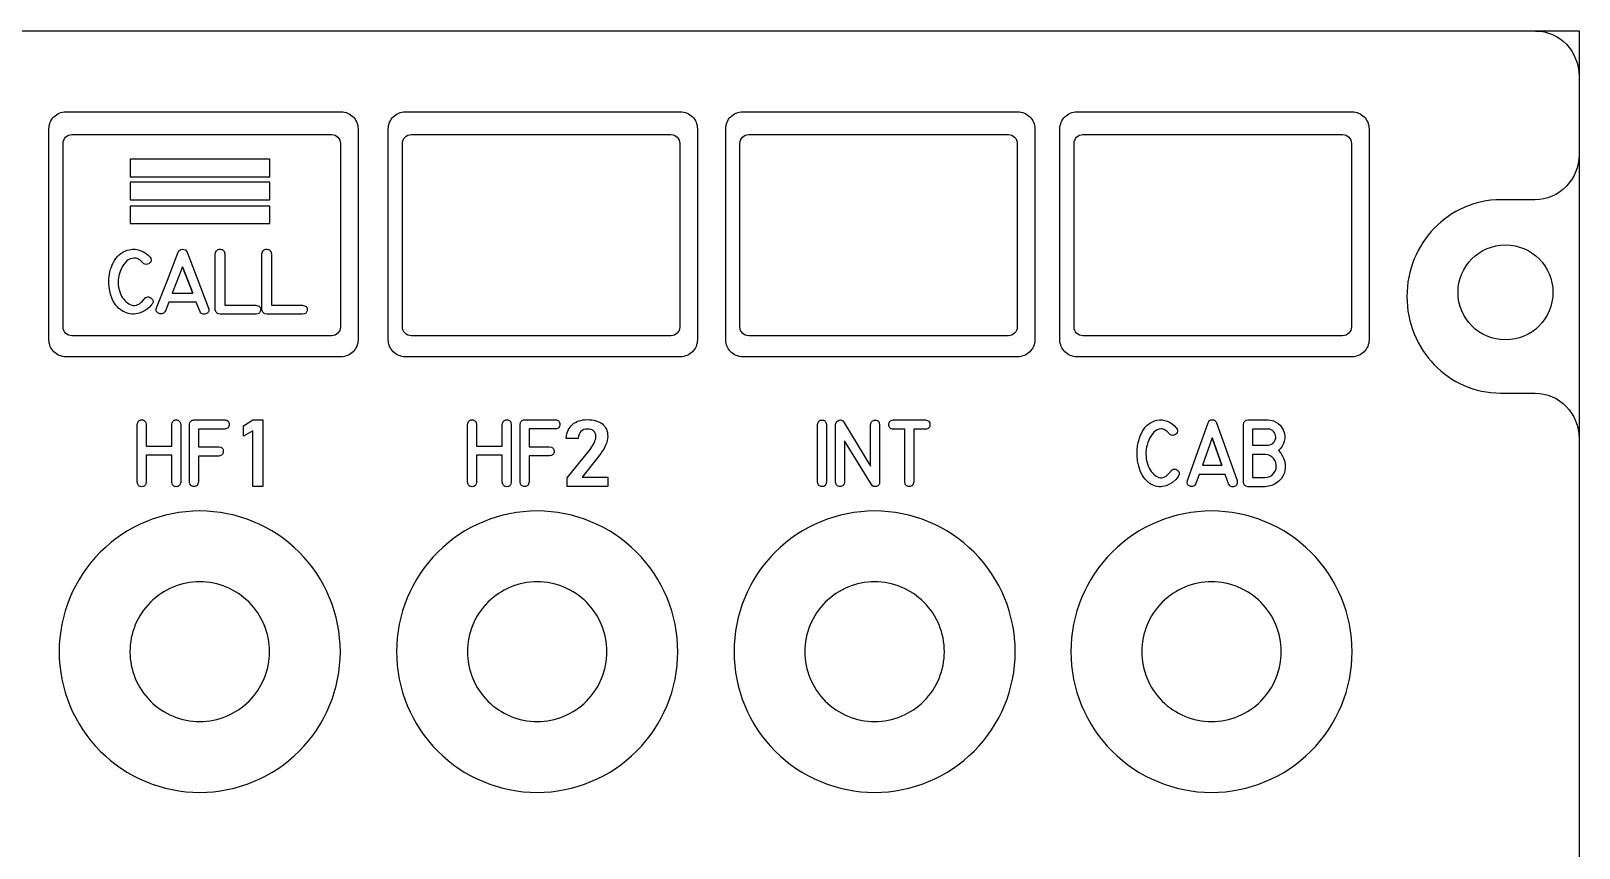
# Model space of a CAD drawing. Extents: x 27 to 704, y 10 to 614.
# Drawn here: x 623.1 to 704.3, y 570.7 to 613.5 of the extents above; entities that cross this region are included whole.
import ezdxf

# ---------------------------------------------------------------- set-up
doc = ezdxf.new("R2010")
doc.units = 0
for name, color, linetype in [('_BACKPANEL', 5, 'CONTINUOUS'), ('_ENGRAVING', 105, 'CONTINUOUS'), ('_LABELS', 30, 'CONTINUOUS'), ('_TOPLAYER', 1, 'CONTINUOUS')]:
    doc.layers.add(name, color=color, linetype=linetype)

msp = doc.modelspace()

# ---------------------------------------------------------------- linework, layer by layer
at = {"layer": '_BACKPANEL'}
for points in [[(704.251, 555.656), (704.251, 537.553), (704.251, 527.854), (559.251, 527.854), (559.251, 537.553), (559.251, 556.036), (559.251, 573.895), (559.251, 589.238), (559.251, 598.937), (559.251, 608.636), (559.251, 613.485), (704.251, 613.485), (704.251, 608.636), (704.251, 598.937), (704.251, 589.238), (704.251, 574.845)], [(624.921, 609.251), (639.342, 609.251), (639.433, 609.246), (639.522, 609.232), (639.608, 609.21), (639.69, 609.18), (639.768, 609.143), (639.841, 609.098), (639.91, 609.047), (639.974, 608.989), (640.031, 608.926), (640.083, 608.857), (640.127, 608.783), (640.165, 608.705), (640.195, 608.623), (640.217, 608.537), (640.231, 608.449), (640.235, 608.358), (640.235, 597.307), (640.231, 597.215), (640.217, 597.127), (640.195, 597.041), (640.165, 596.959), (640.127, 596.881), (640.083, 596.807), (640.031, 596.739), (639.974, 596.675), (639.91, 596.618), (639.841, 596.566), (639.768, 596.521), (639.69, 596.484), (639.608, 596.454), (639.522, 596.432), (639.433, 596.418), (639.342, 596.414), (624.921, 596.414), (624.83, 596.418), (624.741, 596.432), (624.655, 596.454), (624.573, 596.484), (624.495, 596.521), (624.422, 596.566), (624.353, 596.618), (624.29, 596.675), (624.232, 596.739), (624.181, 596.807), (624.136, 596.881), (624.098, 596.959), (624.068, 597.041), (624.046, 597.127), (624.033, 597.215), (624.028, 597.307), (624.028, 608.358), (624.033, 608.449), (624.046, 608.537), (624.068, 608.623), (624.098, 608.705), (624.136, 608.783), (624.181, 608.857), (624.232, 608.926), (624.29, 608.989), (624.353, 609.047), (624.422, 609.098), (624.495, 609.143), (624.573, 609.18), (624.655, 609.21), (624.741, 609.232), (624.83, 609.246)], [(642.713, 609.251), (657.134, 609.251), (657.225, 609.246), (657.314, 609.232), (657.4, 609.21), (657.482, 609.18), (657.56, 609.143), (657.633, 609.098), (657.702, 609.047), (657.766, 608.989), (657.823, 608.926), (657.875, 608.857), (657.919, 608.783), (657.957, 608.705), (657.987, 608.623), (658.009, 608.537), (658.023, 608.449), (658.027, 608.358), (658.027, 597.307), (658.023, 597.215), (658.009, 597.127), (657.987, 597.041), (657.957, 596.959), (657.919, 596.881), (657.875, 596.807), (657.823, 596.739), (657.766, 596.675), (657.702, 596.618), (657.633, 596.566), (657.56, 596.521), (657.482, 596.484), (657.4, 596.454), (657.314, 596.432), (657.225, 596.418), (657.134, 596.414), (642.713, 596.414), (642.622, 596.418), (642.533, 596.432), (642.447, 596.454), (642.365, 596.484), (642.287, 596.521), (642.214, 596.566), (642.145, 596.618), (642.082, 596.675), (642.024, 596.739), (641.973, 596.807), (641.928, 596.881), (641.89, 596.959), (641.86, 597.041), (641.838, 597.127), (641.825, 597.215), (641.82, 597.307), (641.82, 608.358), (641.825, 608.449), (641.838, 608.537), (641.86, 608.623), (641.89, 608.705), (641.928, 608.783), (641.973, 608.857), (642.024, 608.926), (642.082, 608.989), (642.145, 609.047), (642.214, 609.098), (642.287, 609.143), (642.365, 609.18), (642.447, 609.21), (642.533, 609.232), (642.622, 609.246)], [(660.405, 609.251), (674.826, 609.251), (674.917, 609.246), (675.006, 609.232), (675.092, 609.21), (675.174, 609.18), (675.252, 609.143), (675.325, 609.098), (675.394, 609.047), (675.458, 608.989), (675.515, 608.926), (675.567, 608.857), (675.611, 608.783), (675.649, 608.705), (675.679, 608.623), (675.701, 608.537), (675.715, 608.449), (675.719, 608.358), (675.719, 597.307), (675.715, 597.215), (675.701, 597.127), (675.679, 597.041), (675.649, 596.959), (675.611, 596.881), (675.567, 596.807), (675.515, 596.739), (675.458, 596.675), (675.394, 596.618), (675.325, 596.566), (675.252, 596.521), (675.174, 596.484), (675.092, 596.454), (675.006, 596.432), (674.917, 596.418), (674.826, 596.414), (660.405, 596.414), (660.314, 596.418), (660.225, 596.432), (660.139, 596.454), (660.057, 596.484), (659.979, 596.521), (659.906, 596.566), (659.837, 596.618), (659.774, 596.675), (659.716, 596.739), (659.665, 596.807), (659.62, 596.881), (659.582, 596.959), (659.552, 597.041), (659.53, 597.127), (659.517, 597.215), (659.512, 597.307), (659.512, 608.358), (659.517, 608.449), (659.53, 608.537), (659.552, 608.623), (659.582, 608.705), (659.62, 608.783), (659.665, 608.857), (659.716, 608.926), (659.774, 608.989), (659.837, 609.047), (659.906, 609.098), (659.979, 609.143), (660.057, 609.18), (660.139, 609.21), (660.225, 609.232), (660.314, 609.246)], [(677.926, 609.251), (692.347, 609.251), (692.438, 609.246), (692.527, 609.232), (692.613, 609.21), (692.695, 609.18), (692.773, 609.143), (692.846, 609.098), (692.915, 609.047), (692.979, 608.989), (693.036, 608.926), (693.088, 608.857), (693.132, 608.783), (693.17, 608.705), (693.2, 608.623), (693.222, 608.537), (693.236, 608.449), (693.24, 608.358), (693.24, 597.307), (693.236, 597.215), (693.222, 597.127), (693.2, 597.041), (693.17, 596.959), (693.132, 596.881), (693.088, 596.807), (693.036, 596.739), (692.979, 596.675), (692.915, 596.618), (692.846, 596.566), (692.773, 596.521), (692.695, 596.484), (692.613, 596.454), (692.527, 596.432), (692.438, 596.418), (692.347, 596.414), (677.926, 596.414), (677.835, 596.418), (677.746, 596.432), (677.66, 596.454), (677.578, 596.484), (677.5, 596.521), (677.427, 596.566), (677.358, 596.618), (677.295, 596.675), (677.237, 596.739), (677.186, 596.807), (677.141, 596.881), (677.103, 596.959), (677.073, 597.041), (677.051, 597.127), (677.038, 597.215), (677.033, 597.307), (677.033, 608.358), (677.038, 608.449), (677.051, 608.537), (677.073, 608.623), (677.103, 608.705), (677.141, 608.783), (677.186, 608.857), (677.237, 608.926), (677.295, 608.989), (677.358, 609.047), (677.427, 609.098), (677.5, 609.143), (677.578, 609.18), (677.66, 609.21), (677.746, 609.232), (677.835, 609.246)], [(697.906, 599.786), (697.919, 600.041), (697.957, 600.288), (698.018, 600.526), (698.102, 600.755), (698.206, 600.972), (698.331, 601.177), (698.474, 601.369), (698.635, 601.546), (698.811, 601.706), (699.003, 601.849), (699.208, 601.974), (699.426, 602.079), (699.654, 602.163), (699.893, 602.224), (700.14, 602.262), (700.394, 602.274), (700.649, 602.262), (700.896, 602.224), (701.134, 602.163), (701.363, 602.079), (701.58, 601.974), (701.785, 601.849), (701.977, 601.706), (702.154, 601.546), (702.314, 601.369), (702.457, 601.177), (702.582, 600.972), (702.687, 600.755), (702.771, 600.526), (702.832, 600.288), (702.87, 600.041), (702.882, 599.786), (702.87, 599.532), (702.832, 599.285), (702.771, 599.046), (702.687, 598.818), (702.582, 598.6), (702.457, 598.395), (702.314, 598.203), (702.154, 598.027), (701.977, 597.866), (701.785, 597.723), (701.58, 597.598), (701.363, 597.494), (701.134, 597.41), (700.896, 597.349), (700.649, 597.311), (700.394, 597.298), (700.14, 597.311), (699.893, 597.349), (699.654, 597.41), (699.426, 597.494), (699.208, 597.598), (699.003, 597.723), (698.811, 597.866), (698.635, 598.027), (698.474, 598.203), (698.331, 598.395), (698.206, 598.6), (698.102, 598.818), (698.018, 599.046), (697.957, 599.285), (697.919, 599.532)]]:
    msp.add_lwpolyline(points, close=True, dxfattribs=at)
for points in [[(631.935, 584.617, 0.414214), (628.277, 580.959, 0.414214), (631.935, 577.301, 0.414214), (635.593, 580.959, 0.414214)], [(649.627, 584.617, 0.414214), (645.969, 580.959, 0.414214), (649.627, 577.301, 0.414214), (653.285, 580.959, 0.414214)], [(667.319, 584.617, 0.414214), (663.661, 580.959, 0.414214), (667.319, 577.301, 0.414214), (670.977, 580.959, 0.414214)], [(684.982, 584.617, 0.414214), (681.324, 580.959, 0.414214), (684.982, 577.301, 0.414214), (688.64, 580.959, 0.414214)]]:
    msp.add_lwpolyline(points, format="xyb", close=True, dxfattribs=at)
at = {"layer": '_ENGRAVING'}
for points in [[(628.653, 589.844), (628.653, 592.863), (628.681, 592.971), (628.703, 593.013), (628.731, 593.047), (628.764, 593.073), (628.803, 593.092), (628.847, 593.102), (628.896, 593.105), (628.946, 593.1), (628.989, 593.088), (629.026, 593.069), (629.057, 593.042), (629.083, 593.009), (629.102, 592.967), (629.123, 592.863), (629.123, 591.735), (630.466, 591.735), (630.466, 592.863), (630.494, 592.969), (630.516, 593.01), (630.543, 593.044), (630.575, 593.071), (630.612, 593.09), (630.655, 593.101), (630.702, 593.105), (630.75, 593.101), (630.793, 593.09), (630.83, 593.071), (630.862, 593.045), (630.889, 593.011), (630.911, 592.969), (630.94, 592.863), (630.94, 589.844), (630.911, 589.739), (630.889, 589.698), (630.862, 589.664), (630.83, 589.638), (630.793, 589.619), (630.75, 589.608), (630.702, 589.604), (630.655, 589.608), (630.612, 589.62), (630.575, 589.639), (630.543, 589.665), (630.516, 589.699), (630.494, 589.74), (630.466, 589.844), (630.466, 591.25), (629.123, 591.25), (629.123, 589.844), (629.102, 589.741), (629.083, 589.7), (629.057, 589.667), (629.026, 589.64), (628.989, 589.621), (628.946, 589.61), (628.896, 589.605), (628.847, 589.608), (628.803, 589.619), (628.764, 589.637), (628.731, 589.663), (628.703, 589.697), (628.681, 589.738)], [(631.394, 589.851), (631.394, 592.863), (631.42, 592.963), (631.441, 593.003), (631.468, 593.037), (631.5, 593.064), (631.538, 593.084), (631.582, 593.098), (631.631, 593.106), (633.246, 593.106), (633.3, 593.098), (633.347, 593.084), (633.387, 593.063), (633.419, 593.036), (633.445, 593.003), (633.463, 592.963), (633.474, 592.917), (633.477, 592.864), (633.474, 592.812), (633.463, 592.766), (633.444, 592.726), (633.419, 592.693), (633.386, 592.667), (633.345, 592.647), (633.297, 592.633), (633.242, 592.626), (631.863, 592.626), (631.863, 591.692), (632.939, 591.692), (633.04, 591.671), (633.079, 591.652), (633.112, 591.626), (633.138, 591.594), (633.156, 591.556), (633.168, 591.512), (633.172, 591.461), (633.169, 591.411), (633.159, 591.366), (633.141, 591.326), (633.115, 591.292), (633.082, 591.264), (633.042, 591.241), (632.939, 591.212), (631.863, 591.212), (631.863, 589.851), (631.842, 589.748), (631.823, 589.707), (631.798, 589.674), (631.766, 589.647), (631.729, 589.628), (631.686, 589.617), (631.637, 589.612), (631.587, 589.615), (631.543, 589.626), (631.504, 589.644), (631.471, 589.67), (631.444, 589.704), (631.421, 589.745)], [(635.248, 589.606), (634.724, 589.606), (634.724, 592.54), (634.223, 592.258), (634.223, 592.798), (634.724, 593.106), (635.248, 593.106)], [(645.975, 589.845), (645.975, 592.867), (646.003, 592.975), (646.025, 593.017), (646.053, 593.051), (646.087, 593.077), (646.125, 593.096), (646.17, 593.106), (646.219, 593.109), (646.269, 593.105), (646.312, 593.092), (646.349, 593.073), (646.381, 593.047), (646.406, 593.013), (646.426, 592.972), (646.447, 592.867), (646.447, 591.737), (647.796, 591.737), (647.796, 592.867), (647.824, 592.973), (647.845, 593.014), (647.872, 593.048), (647.905, 593.075), (647.942, 593.094), (647.985, 593.105), (648.033, 593.109), (648.081, 593.106), (648.123, 593.094), (648.161, 593.076), (648.193, 593.049), (648.221, 593.015), (648.243, 592.973), (648.271, 592.867), (648.271, 589.845), (648.243, 589.739), (648.221, 589.698), (648.193, 589.664), (648.161, 589.638), (648.123, 589.619), (648.081, 589.608), (648.033, 589.604), (647.985, 589.608), (647.942, 589.62), (647.905, 589.639), (647.872, 589.665), (647.845, 589.699), (647.824, 589.74), (647.796, 589.845), (647.796, 591.252), (646.447, 591.252), (646.447, 589.845), (646.426, 589.741), (646.406, 589.7), (646.381, 589.667), (646.349, 589.641), (646.312, 589.622), (646.269, 589.61), (646.219, 589.605), (646.17, 589.608), (646.125, 589.619), (646.087, 589.637), (646.053, 589.663), (646.025, 589.697), (646.003, 589.739)], [(648.727, 589.851), (648.727, 592.867), (648.753, 592.967), (648.775, 593.007), (648.802, 593.041), (648.834, 593.068), (648.872, 593.088), (648.916, 593.103), (648.965, 593.11), (650.587, 593.11), (650.641, 593.102), (650.688, 593.088), (650.728, 593.067), (650.761, 593.04), (650.787, 593.007), (650.805, 592.967), (650.816, 592.921), (650.819, 592.868), (650.816, 592.816), (650.805, 592.77), (650.786, 592.73), (650.76, 592.697), (650.727, 592.67), (650.687, 592.65), (650.639, 592.637), (650.583, 592.63), (649.198, 592.63), (649.198, 591.694), (650.278, 591.694), (650.38, 591.674), (650.42, 591.654), (650.453, 591.628), (650.478, 591.596), (650.497, 591.558), (650.508, 591.514), (650.513, 591.464), (650.51, 591.413), (650.499, 591.368), (650.481, 591.328), (650.456, 591.294), (650.423, 591.266), (650.382, 591.243), (650.278, 591.214), (649.198, 591.214), (649.198, 589.851), (649.177, 589.748), (649.158, 589.707), (649.133, 589.674), (649.101, 589.647), (649.064, 589.628), (649.02, 589.617), (648.971, 589.612), (648.921, 589.615), (648.877, 589.626), (648.838, 589.644), (648.805, 589.67), (648.777, 589.704), (648.755, 589.745)], [(652.248, 593.117), (652.374, 593.114), (652.493, 593.103), (652.604, 593.085), (652.707, 593.061), (652.803, 593.029), (652.891, 592.99), (652.972, 592.944), (653.044, 592.891), (653.11, 592.832), (653.166, 592.766), (653.214, 592.694), (653.253, 592.616), (653.284, 592.532), (653.306, 592.442), (653.319, 592.345), (653.323, 592.242), (653.323, 592.235), (653.317, 592.134), (653.3, 592.029), (653.271, 591.92), (653.23, 591.808), (653.178, 591.693), (653.116, 591.578), (653.042, 591.462), (652.957, 591.345), (651.977, 590.102), (653.334, 590.102), (653.334, 589.613), (651.195, 589.613), (651.195, 590.062), (652.405, 591.56), (652.532, 591.742), (652.625, 591.918), (652.658, 592.003), (652.682, 592.084), (652.696, 592.16), (652.701, 592.233), (652.701, 592.242), (652.694, 592.329), (652.673, 592.406), (652.638, 592.471), (652.588, 592.526), (652.526, 592.569), (652.45, 592.599), (652.362, 592.617), (652.262, 592.624), (652.16, 592.616), (652.07, 592.593), (651.99, 592.555), (651.921, 592.502), (651.865, 592.435), (651.822, 592.355), (651.793, 592.261), (651.778, 592.154), (651.778, 592.137), (651.155, 592.137), (651.155, 592.154), (651.169, 592.267), (651.19, 592.373), (651.219, 592.472), (651.256, 592.564), (651.3, 592.65), (651.352, 592.729), (651.412, 592.801), (651.479, 592.867), (651.553, 592.926), (651.634, 592.976), (651.72, 593.019), (651.813, 593.055), (651.913, 593.082), (652.018, 593.102), (652.13, 593.113)], [(664.798, 589.848), (664.769, 589.743), (664.747, 589.702), (664.72, 589.668), (664.687, 589.642), (664.65, 589.623), (664.607, 589.612), (664.56, 589.609), (664.512, 589.613), (664.469, 589.624), (664.432, 589.643), (664.4, 589.669), (664.373, 589.703), (664.351, 589.744), (664.323, 589.848), (664.323, 592.858), (664.351, 592.963), (664.373, 593.004), (664.4, 593.038), (664.432, 593.064), (664.469, 593.083), (664.512, 593.095), (664.56, 593.099), (664.607, 593.095), (664.65, 593.084), (664.687, 593.065), (664.72, 593.039), (664.747, 593.005), (664.769, 592.964), (664.798, 592.858)], [(667.58, 589.848), (667.569, 589.767), (667.537, 589.702), (667.484, 589.653), (667.41, 589.621), (667.33, 589.609), (667.259, 589.622), (667.198, 589.659), (667.147, 589.722), (665.743, 592.015), (665.743, 589.848), (665.715, 589.744), (665.693, 589.703), (665.666, 589.669), (665.634, 589.643), (665.597, 589.624), (665.554, 589.613), (665.507, 589.61), (665.46, 589.613), (665.417, 589.624), (665.38, 589.643), (665.348, 589.669), (665.322, 589.703), (665.3, 589.744), (665.272, 589.848), (665.272, 592.854), (665.293, 592.935), (665.329, 593.001), (665.382, 593.052), (665.45, 593.088), (665.523, 593.102), (665.59, 593.089), (665.651, 593.049), (665.705, 592.982), (667.108, 590.686), (667.108, 592.854), (667.136, 592.961), (667.158, 593.002), (667.185, 593.036), (667.218, 593.063), (667.257, 593.081), (667.302, 593.092), (667.352, 593.095), (667.401, 593.091), (667.445, 593.079), (667.483, 593.06), (667.514, 593.034), (667.54, 593), (667.559, 592.959), (667.58, 592.854)], [(668.906, 589.851), (668.906, 592.62), (668.293, 592.62), (668.238, 592.627), (668.191, 592.641), (668.151, 592.662), (668.118, 592.689), (668.092, 592.722), (668.074, 592.761), (668.063, 592.807), (668.06, 592.859), (668.064, 592.911), (668.075, 592.956), (668.093, 592.996), (668.119, 593.029), (668.151, 593.056), (668.191, 593.077), (668.239, 593.091), (668.293, 593.1), (669.989, 593.1), (670.043, 593.092), (670.09, 593.078), (670.13, 593.057), (670.162, 593.03), (670.187, 592.997), (670.206, 592.957), (670.217, 592.911), (670.22, 592.859), (670.217, 592.806), (670.206, 592.76), (670.188, 592.721), (670.163, 592.688), (670.13, 592.661), (670.091, 592.641), (670.043, 592.627), (669.989, 592.62), (669.377, 592.62), (669.377, 589.851), (669.348, 589.746), (669.325, 589.704), (669.297, 589.671), (669.263, 589.645), (669.224, 589.627), (669.18, 589.616), (669.131, 589.613), (669.082, 589.617), (669.039, 589.629), (669.002, 589.648), (668.971, 589.674), (668.946, 589.708), (668.927, 589.748)], [(683.24, 590.149), (683.225, 590.127), (683.216, 590.115), (683.21, 590.105), (683.085, 589.958), (682.943, 589.833), (682.783, 589.732), (682.605, 589.653), (682.512, 589.625), (682.419, 589.606), (682.326, 589.597), (682.233, 589.598), (682.141, 589.609), (682.05, 589.63), (681.958, 589.661), (681.867, 589.702), (681.765, 589.76), (681.67, 589.828), (681.582, 589.905), (681.501, 589.991), (681.427, 590.086), (681.36, 590.191), (681.3, 590.305), (681.248, 590.429), (681.163, 590.687), (681.106, 590.951), (681.078, 591.22), (681.078, 591.494), (681.106, 591.765), (681.131, 591.896), (681.163, 592.024), (681.202, 592.15), (681.249, 592.272), (681.303, 592.392), (681.364, 592.509), (681.432, 592.62), (681.507, 592.719), (681.59, 592.808), (681.68, 592.886), (681.777, 592.953), (681.882, 593.009), (681.994, 593.054), (682.113, 593.089), (682.254, 593.11), (682.395, 593.108), (682.536, 593.082), (682.676, 593.033), (682.811, 592.966), (682.932, 592.886), (683.041, 592.794), (683.137, 592.689), (683.146, 592.677), (683.177, 592.625), (683.192, 592.57), (683.193, 592.512), (683.178, 592.452), (683.15, 592.396), (683.113, 592.352), (683.067, 592.32), (683.011, 592.299), (682.948, 592.291), (682.887, 592.301), (682.828, 592.33), (682.772, 592.377), (682.661, 592.494), (682.551, 592.575), (682.497, 592.603), (682.444, 592.622), (682.391, 592.633), (682.338, 592.634), (682.237, 592.62), (682.141, 592.586), (682.05, 592.532), (681.965, 592.46), (681.886, 592.372), (681.814, 592.272), (681.749, 592.161), (681.691, 592.038), (681.641, 591.912), (681.602, 591.789), (681.574, 591.671), (681.556, 591.556), (681.545, 591.431), (681.543, 591.306), (681.548, 591.18), (681.562, 591.053), (681.585, 590.929), (681.618, 590.808), (681.661, 590.691), (681.714, 590.578), (681.766, 590.485), (681.822, 590.401), (681.881, 590.326), (681.942, 590.26), (682.008, 590.204), (682.076, 590.156), (682.148, 590.118), (682.223, 590.089), (682.3, 590.072), (682.376, 590.07), (682.451, 590.084), (682.527, 590.114), (682.601, 590.159), (682.676, 590.22), (682.749, 590.296), (682.823, 590.388), (682.855, 590.432), (682.895, 590.472), (682.935, 590.501), (682.976, 590.521), (683.017, 590.53), (683.059, 590.53), (683.102, 590.52), (683.145, 590.499), (683.189, 590.469), (683.228, 590.433), (683.258, 590.396), (683.278, 590.358), (683.289, 590.318), (683.291, 590.278), (683.283, 590.236), (683.266, 590.193)], [(683.721, 589.932), (684.26, 591.442), (684.801, 592.953), (684.835, 593.022), (684.884, 593.071), (684.946, 593.1), (685.021, 593.111), (685.097, 593.102), (685.159, 593.072), (685.208, 593.023), (685.243, 592.953), (686.321, 589.923), (686.331, 589.813), (686.325, 589.766), (686.31, 589.724), (686.289, 589.688), (686.259, 589.657), (686.222, 589.631), (686.177, 589.611), (686.129, 589.598), (686.085, 589.594), (686.043, 589.598), (686.004, 589.612), (685.968, 589.634), (685.934, 589.666), (685.876, 589.755), (685.702, 590.245), (684.332, 590.245), (684.163, 589.767), (684.104, 589.677), (684.07, 589.646), (684.033, 589.624), (683.993, 589.611), (683.951, 589.607), (683.905, 589.612), (683.857, 589.626), (683.812, 589.647), (683.774, 589.673), (683.745, 589.704), (683.724, 589.74), (683.711, 589.78), (683.706, 589.826)], [(687.936, 593.111), (688.09, 593.088), (688.23, 593.048), (688.358, 592.99), (688.474, 592.914), (688.574, 592.825), (688.658, 592.727), (688.725, 592.62), (688.775, 592.505), (688.808, 592.384), (688.823, 592.258), (688.82, 592.129), (688.798, 591.996), (688.757, 591.864), (688.693, 591.737), (688.608, 591.616), (688.501, 591.5), (688.619, 591.358), (688.712, 591.211), (688.78, 591.058), (688.824, 590.9), (688.846, 590.742), (688.846, 590.588), (688.826, 590.44), (688.785, 590.298), (688.723, 590.163), (688.643, 590.039), (688.544, 589.925), (688.426, 589.822), (688.29, 589.735), (688.139, 589.669), (687.973, 589.624), (687.791, 589.601), (687.786, 589.601), (686.892, 589.601), (686.799, 589.627), (686.761, 589.648), (686.728, 589.675), (686.701, 589.708), (686.68, 589.746), (686.653, 589.839), (686.653, 592.868), (686.678, 592.962), (686.7, 593.001), (686.727, 593.035), (686.759, 593.062), (686.798, 593.084), (686.892, 593.111)], [(687.936, 592.624), (687.129, 592.624), (687.129, 591.779), (687.941, 591.779), (688.039, 591.797), (688.123, 591.829), (688.194, 591.874), (688.252, 591.933), (688.296, 591.999), (688.327, 592.068), (688.346, 592.14), (688.351, 592.214), (688.343, 592.287), (688.323, 592.357), (688.29, 592.424), (688.244, 592.488), (688.186, 592.543), (688.115, 592.584), (688.032, 592.611)], [(685.531, 590.727), (685.02, 592.167), (684.505, 590.727)], [(685.02, 592.167), (685.531, 590.727)], [(687.786, 590.086), (687.921, 590.102), (688.038, 590.139), (688.139, 590.196), (688.222, 590.274), (688.288, 590.365), (688.336, 590.461), (688.366, 590.561), (688.378, 590.666), (688.371, 590.772), (688.347, 590.875), (688.304, 590.974), (688.242, 591.07), (688.162, 591.155), (688.063, 591.221), (687.944, 591.269), (687.807, 591.298), (687.129, 591.298), (687.129, 590.086)]]:
    msp.add_lwpolyline(points, close=True, dxfattribs=at)
at = {"layer": '_LABELS'}
for points in [[(628.292, 605.848), (635.608, 605.848), (635.608, 606.764), (628.292, 606.764)], [(628.292, 604.641), (635.608, 604.641), (635.608, 605.556), (628.292, 605.556)], [(628.292, 603.391), (635.608, 603.391), (635.608, 604.306), (628.292, 604.306)], [(629.441, 599.182), (629.425, 599.16), (629.416, 599.149), (629.409, 599.139), (629.279, 598.997), (629.129, 598.876), (628.961, 598.778), (628.774, 598.702), (628.676, 598.674), (628.578, 598.656), (628.481, 598.648), (628.384, 598.649), (628.287, 598.66), (628.191, 598.68), (628.095, 598.71), (627.999, 598.749), (627.892, 598.806), (627.792, 598.871), (627.7, 598.945), (627.615, 599.029), (627.537, 599.121), (627.466, 599.222), (627.404, 599.333), (627.348, 599.452), (627.259, 599.702), (627.199, 599.957), (627.17, 600.217), (627.169, 600.482), (627.181, 600.615), (627.199, 600.744), (627.225, 600.871), (627.259, 600.995), (627.3, 601.117), (627.349, 601.235), (627.406, 601.351), (627.47, 601.464), (627.541, 601.571), (627.621, 601.667), (627.708, 601.753), (627.802, 601.828), (627.904, 601.893), (628.014, 601.947), (628.132, 601.991), (628.257, 602.025), (628.405, 602.046), (628.553, 602.044), (628.701, 602.019), (628.849, 601.971), (628.99, 601.906), (629.118, 601.828), (629.232, 601.739), (629.333, 601.638), (629.342, 601.627), (629.375, 601.576), (629.391, 601.523), (629.391, 601.467), (629.376, 601.409), (629.347, 601.355), (629.308, 601.313), (629.259, 601.281), (629.201, 601.261), (629.134, 601.253), (629.07, 601.263), (629.008, 601.291), (628.95, 601.337), (628.832, 601.449), (628.717, 601.528), (628.661, 601.555), (628.604, 601.574), (628.549, 601.584), (628.494, 601.585), (628.387, 601.571), (628.286, 601.538), (628.191, 601.487), (628.102, 601.416), (628.019, 601.331), (627.943, 601.235), (627.875, 601.127), (627.814, 601.009), (627.762, 600.886), (627.721, 600.768), (627.691, 600.653), (627.672, 600.543), (627.661, 600.422), (627.658, 600.3), (627.664, 600.178), (627.678, 600.056), (627.703, 599.936), (627.737, 599.819), (627.783, 599.706), (627.838, 599.596), (627.893, 599.506), (627.951, 599.425), (628.013, 599.353), (628.078, 599.289), (628.146, 599.234), (628.218, 599.188), (628.294, 599.151), (628.373, 599.123), (628.453, 599.107), (628.533, 599.105), (628.613, 599.119), (628.691, 599.148), (628.77, 599.191), (628.848, 599.25), (628.926, 599.324), (629.003, 599.412), (629.036, 599.455), (629.078, 599.494), (629.12, 599.522), (629.163, 599.541), (629.207, 599.551), (629.251, 599.55), (629.296, 599.54), (629.341, 599.52), (629.387, 599.491), (629.428, 599.456), (629.46, 599.42), (629.481, 599.383), (629.493, 599.345), (629.495, 599.306), (629.487, 599.266), (629.469, 599.224)], [(629.669, 598.971), (630.236, 600.433), (630.804, 601.894), (630.84, 601.96), (630.891, 602.007), (630.956, 602.036), (631.035, 602.046), (631.115, 602.037), (631.18, 602.009), (631.231, 601.961), (631.268, 601.894), (632.401, 598.963), (632.41, 598.907), (632.411, 598.857), (632.405, 598.811), (632.39, 598.771), (632.367, 598.736), (632.336, 598.706), (632.296, 598.681), (632.249, 598.661), (632.199, 598.649), (632.153, 598.645), (632.109, 598.649), (632.068, 598.662), (632.03, 598.684), (631.994, 598.714), (631.933, 598.801), (631.751, 599.275), (630.311, 599.275), (630.134, 598.812), (630.104, 598.764), (630.072, 598.725), (630.036, 598.695), (629.997, 598.674), (629.955, 598.661), (629.911, 598.657), (629.863, 598.662), (629.813, 598.676), (629.765, 598.696), (629.725, 598.721), (629.695, 598.751), (629.672, 598.786), (629.659, 598.825), (629.654, 598.869), (629.657, 598.918)], [(633, 598.65), (632.903, 598.669), (632.863, 598.688), (632.829, 598.714), (632.8, 598.746), (632.777, 598.784), (632.749, 598.88), (632.749, 601.811), (632.761, 601.867), (632.779, 601.915), (632.803, 601.956), (632.832, 601.989), (632.867, 602.014), (632.908, 602.032), (632.955, 602.043), (633.007, 602.045), (633.059, 602.041), (633.105, 602.029), (633.145, 602.01), (633.178, 601.985), (633.205, 601.952), (633.225, 601.912), (633.239, 601.865), (633.247, 601.811), (633.247, 599.112), (634.878, 599.114), (634.988, 599.089), (635.031, 599.068), (635.066, 599.041), (635.093, 599.009), (635.112, 598.97), (635.123, 598.926), (635.127, 598.876), (635.122, 598.826), (635.11, 598.783), (635.09, 598.745), (635.063, 598.714), (635.028, 598.689), (634.985, 598.67), (634.877, 598.65)], [(635.448, 598.65), (635.351, 598.669), (635.311, 598.688), (635.277, 598.714), (635.248, 598.746), (635.226, 598.784), (635.197, 598.88), (635.197, 601.811), (635.21, 601.867), (635.227, 601.915), (635.251, 601.956), (635.28, 601.989), (635.316, 602.014), (635.356, 602.032), (635.403, 602.043), (635.455, 602.045), (635.507, 602.041), (635.553, 602.029), (635.593, 602.01), (635.626, 601.985), (635.653, 601.952), (635.673, 601.912), (635.688, 601.865), (635.696, 601.811), (635.696, 599.112), (637.327, 599.114), (637.436, 599.089), (637.479, 599.068), (637.514, 599.041), (637.541, 599.009), (637.56, 598.97), (637.572, 598.926), (637.575, 598.876), (637.57, 598.826), (637.558, 598.783), (637.538, 598.745), (637.511, 598.714), (637.476, 598.689), (637.433, 598.67), (637.325, 598.65)], [(631.571, 599.741), (631.033, 601.133), (630.493, 599.741)], [(631.033, 601.133), (631.571, 599.741)]]:
    msp.add_lwpolyline(points, close=True, dxfattribs=at)
at = {"layer": '_TOPLAYER'}
msp.add_lwpolyline([(561.571, 613.485), (701.97, 613.483), (702.206, 613.471), (702.435, 613.435), (702.655, 613.376), (702.866, 613.296), (703.066, 613.196), (703.254, 613.077), (703.429, 612.94), (703.59, 612.787), (703.736, 612.618), (703.866, 612.435), (703.979, 612.239), (704.074, 612.031), (704.149, 611.813), (704.204, 611.585), (704.238, 611.349), (704.25, 611.106), (704.25, 608.739), (704.25, 607.015), (704.238, 606.772), (704.203, 606.536), (704.146, 606.308), (704.068, 606.089), (703.97, 605.882), (703.854, 605.685), (703.721, 605.502), (703.572, 605.333), (703.407, 605.18), (703.229, 605.043), (703.038, 604.924), (702.835, 604.824), (702.623, 604.744), (702.401, 604.685), (702.171, 604.649), (701.934, 604.637), (700.133, 604.637), (699.88, 604.63), (699.631, 604.611), (699.385, 604.578), (699.144, 604.533), (698.907, 604.476), (698.674, 604.408), (698.446, 604.328), (698.223, 604.237), (698.006, 604.135), (697.794, 604.023), (697.589, 603.9), (697.39, 603.768), (697.197, 603.626), (697.012, 603.475), (696.834, 603.316), (696.664, 603.148), (696.501, 602.972), (696.347, 602.788), (696.201, 602.596), (696.065, 602.397), (695.937, 602.192), (695.819, 601.98), (695.711, 601.761), (695.612, 601.537), (695.525, 601.308), (695.447, 601.073), (695.381, 600.833), (695.327, 600.589), (695.283, 600.34), (695.252, 600.088), (695.233, 599.832), (695.227, 599.572), (695.233, 599.313), (695.252, 599.057), (695.283, 598.805), (695.327, 598.556), (695.381, 598.312), (695.447, 598.072), (695.525, 597.837), (695.612, 597.608), (695.711, 597.384), (695.819, 597.165), (695.937, 596.953), (696.065, 596.748), (696.201, 596.549), (696.347, 596.358), (696.501, 596.174), (696.664, 595.998), (696.834, 595.83), (697.012, 595.67), (697.197, 595.519), (697.39, 595.378), (697.589, 595.246), (697.794, 595.123), (698.006, 595.011), (698.223, 594.909), (698.446, 594.818), (698.674, 594.738), (698.907, 594.669), (699.144, 594.613), (699.385, 594.568), (699.631, 594.535), (699.88, 594.516), (700.133, 594.509), (701.945, 594.509), (702.181, 594.496), (702.41, 594.459), (702.631, 594.399), (702.843, 594.319), (703.045, 594.218), (703.235, 594.099), (703.412, 593.962), (703.576, 593.808), (703.725, 593.64), (703.857, 593.457), (703.973, 593.261), (704.069, 593.054), (704.147, 592.836), (704.204, 592.609), (704.239, 592.373), (704.25, 592.131), (704.25, 581.986), (704.25, 564.223)], dxfattribs=at)
for points in [[(625.234, 608.055), (638.847, 608.055), (638.941, 608.045), (639.028, 608.018), (639.107, 607.975), (639.176, 607.918), (639.233, 607.849), (639.276, 607.77), (639.303, 607.683), (639.312, 607.589), (639.312, 597.976), (639.303, 597.882), (639.276, 597.795), (639.233, 597.716), (639.176, 597.647), (639.107, 597.59), (639.028, 597.547), (638.941, 597.52), (638.847, 597.511), (625.234, 597.511), (625.14, 597.52), (625.053, 597.547), (624.974, 597.59), (624.905, 597.647), (624.848, 597.716), (624.805, 597.795), (624.778, 597.882), (624.769, 597.976), (624.769, 607.589), (624.778, 607.683), (624.805, 607.77), (624.848, 607.849), (624.905, 607.918), (624.974, 607.975), (625.053, 608.018), (625.14, 608.045)], [(643.026, 608.055), (656.639, 608.055), (656.733, 608.045), (656.82, 608.018), (656.899, 607.975), (656.968, 607.918), (657.025, 607.849), (657.068, 607.77), (657.095, 607.683), (657.104, 607.589), (657.104, 597.976), (657.095, 597.882), (657.068, 597.795), (657.025, 597.716), (656.968, 597.647), (656.899, 597.59), (656.82, 597.547), (656.733, 597.52), (656.639, 597.511), (643.026, 597.511), (642.932, 597.52), (642.845, 597.547), (642.766, 597.59), (642.697, 597.647), (642.64, 597.716), (642.597, 597.795), (642.57, 597.882), (642.561, 597.976), (642.561, 607.589), (642.57, 607.683), (642.597, 607.77), (642.64, 607.849), (642.697, 607.918), (642.766, 607.975), (642.845, 608.018), (642.932, 608.045)], [(660.718, 608.055), (674.331, 608.055), (674.425, 608.045), (674.512, 608.018), (674.591, 607.975), (674.66, 607.918), (674.717, 607.849), (674.76, 607.77), (674.787, 607.683), (674.796, 607.589), (674.796, 597.976), (674.787, 597.882), (674.76, 597.795), (674.717, 597.716), (674.66, 597.647), (674.591, 597.59), (674.512, 597.547), (674.425, 597.52), (674.331, 597.511), (660.718, 597.511), (660.624, 597.52), (660.537, 597.547), (660.458, 597.59), (660.389, 597.647), (660.332, 597.716), (660.289, 597.795), (660.262, 597.882), (660.253, 597.976), (660.253, 607.589), (660.262, 607.683), (660.289, 607.77), (660.332, 607.849), (660.389, 607.918), (660.458, 607.975), (660.537, 608.018), (660.624, 608.045)], [(678.239, 608.055), (691.852, 608.055), (691.946, 608.045), (692.033, 608.018), (692.112, 607.975), (692.181, 607.918), (692.238, 607.849), (692.281, 607.77), (692.308, 607.683), (692.317, 607.589), (692.317, 597.976), (692.308, 597.882), (692.281, 597.795), (692.238, 597.716), (692.181, 597.647), (692.112, 597.59), (692.033, 597.547), (691.946, 597.52), (691.852, 597.511), (678.239, 597.511), (678.145, 597.52), (678.058, 597.547), (677.979, 597.59), (677.91, 597.647), (677.853, 597.716), (677.81, 597.795), (677.783, 597.882), (677.774, 597.976), (677.774, 607.589), (677.783, 607.683), (677.81, 607.77), (677.853, 607.849), (677.91, 607.918), (677.979, 607.975), (678.058, 608.018), (678.145, 608.045)]]:
    msp.add_lwpolyline(points, close=True, dxfattribs=at)
for points in [[(631.935, 588.331, 0.414214), (624.563, 580.959, 0.414214), (631.935, 573.587, 0.414214), (639.307, 580.959, 0.414214)], [(649.627, 588.331, 0.414214), (642.255, 580.959, 0.414214), (649.627, 573.587, 0.414214), (656.999, 580.959, 0.414214)], [(667.319, 588.331, 0.414214), (659.947, 580.959, 0.414214), (667.319, 573.587, 0.414214), (674.691, 580.959, 0.414214)], [(684.982, 588.331, 0.414214), (677.61, 580.959, 0.414214), (684.982, 573.587, 0.414214), (692.354, 580.959, 0.414214)]]:
    msp.add_lwpolyline(points, format="xyb", close=True, dxfattribs=at)

doc.saveas('drawing.dxf')
